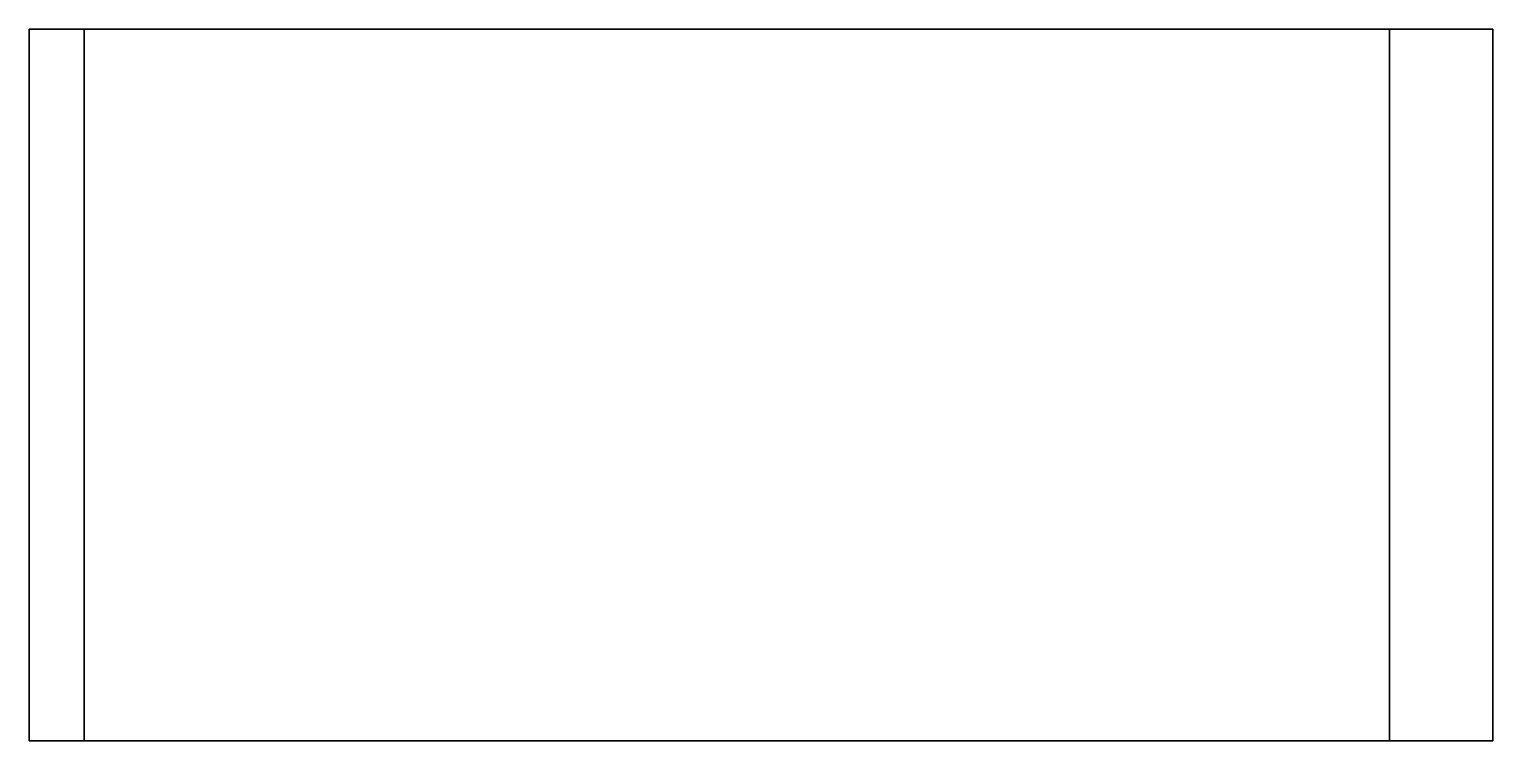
# Model space of a CAD drawing. Header units: metres. Extents: x -23.5 to 19.5, y -0.5 to 20.5.
import ezdxf

# ---------------------------------------------------------------- set-up
doc = ezdxf.new("R2010")
doc.units = ezdxf.units.M

msp = doc.modelspace()

# ---------------------------------------------------------------- linework, layer by layer
at = {"layer": 'VanLight', "color": 1}
for points in [[(-21.918755, -0.460103, 23.816645), (-23.528753, -0.460103, 1.386643), (-23.528753, 20.460104, 1.386643), (-21.918755, 20.460104, 23.816645)], [(-21.918755, 20.460104, 23.816645), (-23.528753, 20.460104, 1.386643), (19.492516, 20.460104, 2.076643), (16.456516, 20.460104, 23.610641)], [(19.492516, 20.460104, 2.076643), (-23.528753, 20.460104, 1.386643), (-23.528753, -0.460103, 1.386643), (19.492516, -0.460103, 2.076643)], [(16.456516, -0.460103, 23.610641), (-21.918755, -0.460103, 23.816645), (-21.918755, 20.460104, 23.816645), (16.456516, 20.460104, 23.610641)], [(16.456516, 20.460104, 23.610641), (19.492516, 20.460104, 2.076643), (19.492516, -0.460103, 2.076643), (16.456516, -0.460103, 23.610641)], [(16.456516, -0.460103, 23.610641), (19.492516, -0.460103, 2.076643), (-23.528753, -0.460103, 1.386643), (-21.918755, -0.460103, 23.816645)]]:
    msp.add_3dface(points, dxfattribs=at)

doc.saveas('drawing.dxf')
